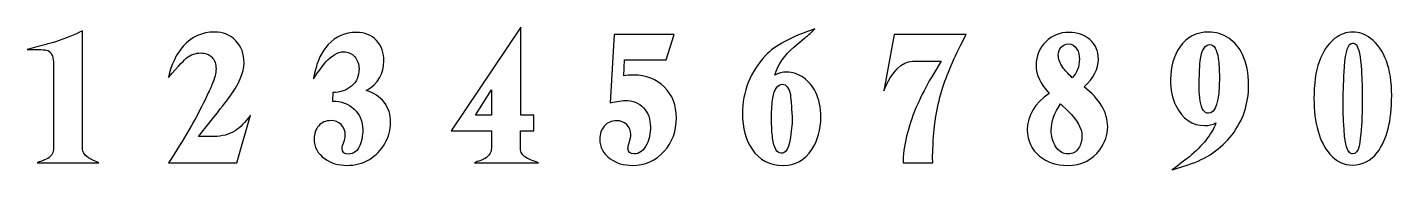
# Model space of a CAD drawing. Header units: centimetres. Extents: x -6.5 to 6.5, y -0.7 to 0.7.
import ezdxf

# ---------------------------------------------------------------- set-up
doc = ezdxf.new("R2010")
doc.units = ezdxf.units.CM
doc.header["$MEASUREMENT"] = 0
doc.layers.add('Layer 1', color=7, linetype='Continuous')

msp = doc.modelspace()

# ---------------------------------------------------------------- linework, layer by layer
at = {"layer": 'Layer 1'}
for points, knots in [([(-1.79566, -0.30697), (-1.79566, -0.30697), (-1.79722, -0.47291), (-1.79722, -0.47291), (-1.79722, -0.47291), (-1.79722, -0.51017), (-1.77873, -0.54065), (-1.74147, -0.56435), (-1.74147, -0.56435), (-1.72581, -0.57466), (-1.68742, -0.5899), (-1.62646, -0.61036), (-1.62646, -0.61036), (-1.62646, -0.61036), (-2.2358, -0.61036), (-2.2358, -0.61036), (-2.2358, -0.61036), (-2.22788, -0.60711), (-2.21378, -0.60189), (-2.19359, -0.59498), (-2.19359, -0.59498), (-2.19359, -0.59498), (-2.1833, -0.59173), (-2.1833, -0.59173), (-2.1833, -0.59173), (-2.1596, -0.58369), (-2.14266, -0.57635), (-2.1325, -0.56972), (-2.1325, -0.56972), (-2.09313, -0.54361), (-2.07337, -0.51073), (-2.07337, -0.47136), (-2.07337, -0.47136), (-2.07337, -0.47136), (-2.07337, -0.30697), (-2.07337, -0.30697), (-2.07337, -0.30697), (-2.07337, -0.30697), (-2.45619, -0.30697), (-2.45619, -0.30697), (-2.45619, -0.30697), (-2.45619, -0.30697), (-1.79397, 0.67658), (-1.79397, 0.67658), (-1.79397, 0.67658), (-1.79397, 0.67658), (-1.79397, -0.1588), (-1.79397, -0.1588), (-1.79397, -0.1588), (-1.79397, -0.1588), (-1.66866, -0.1588), (-1.66866, -0.1588), (-1.66866, -0.1588), (-1.66866, -0.1588), (-1.66866, -0.30697), (-1.66866, -0.30697), (-1.66866, -0.30697), (-1.66866, -0.30697), (-1.79566, -0.30697), (-1.79566, -0.30697)], [0, 0, 0, 0, 0.0625, 0.0625, 0.0625, 0.0625, 0.125, 0.125, 0.125, 0.125, 0.1875, 0.1875, 0.1875, 0.1875, 0.25, 0.25, 0.25, 0.25, 0.3125, 0.3125, 0.3125, 0.3125, 0.375, 0.375, 0.375, 0.375, 0.4375, 0.4375, 0.4375, 0.4375, 0.5, 0.5, 0.5, 0.5, 0.5625, 0.5625, 0.5625, 0.5625, 0.625, 0.625, 0.625, 0.625, 0.6875, 0.6875, 0.6875, 0.6875, 0.75, 0.75, 0.75, 0.75, 0.8125, 0.8125, 0.8125, 0.8125, 0.875, 0.875, 0.875, 0.875, 1, 1, 1, 1]), ([(0.70285, -0.63576), (0.57289, -0.63576), (0.47354, -0.58453), (0.40453, -0.48195), (0.40453, -0.48195), (0.34357, -0.39262), (0.31309, -0.2803), (0.31309, -0.14497), (0.31309, -0.14497), (0.31309, 0.06726), (0.38649, 0.25197), (0.53323, 0.40903), (0.53323, 0.40903), (0.62255, 0.50386), (0.7785, 0.58796), (1.00117, 0.66134), (1.00117, 0.66134), (0.95601, 0.6183), (0.9237, 0.58909), (0.90449, 0.57328), (0.90449, 0.57328), (0.90449, 0.57328), (0.80289, 0.48862), (0.80289, 0.48862), (0.80289, 0.48862), (0.71386, 0.41425), (0.65361, 0.32577), (0.622, 0.22305), (0.622, 0.22305), (0.65472, 0.24125), (0.69129, 0.25042), (0.73177, 0.25042), (0.73177, 0.25042), (0.79048, 0.25042), (0.84522, 0.23236), (0.89632, 0.19623), (0.89632, 0.19623), (0.9436, 0.16237), (0.98085, 0.11764), (1.00778, 0.06218), (1.00778, 0.06218), (1.04165, -0.00795), (1.05858, -0.08683), (1.05858, -0.17489), (1.05858, -0.17489), (1.05858, -0.29483), (1.0298, -0.39827), (0.97209, -0.48519), (0.97209, -0.48519), (0.90648, -0.58552), (0.81673, -0.63576), (0.70285, -0.63576)], [0, 0, 0, 0, 0.07142857, 0.07142857, 0.07142857, 0.07142857, 0.14285714, 0.14285714, 0.14285714, 0.14285714, 0.21428571, 0.21428571, 0.21428571, 0.21428571, 0.28571429, 0.28571429, 0.28571429, 0.28571429, 0.35714286, 0.35714286, 0.35714286, 0.35714286, 0.42857143, 0.42857143, 0.42857143, 0.42857143, 0.5, 0.5, 0.5, 0.5, 0.57142857, 0.57142857, 0.57142857, 0.57142857, 0.64285714, 0.64285714, 0.64285714, 0.64285714, 0.71428571, 0.71428571, 0.71428571, 0.71428571, 0.78571429, 0.78571429, 0.78571429, 0.78571429, 0.85714286, 0.85714286, 0.85714286, 0.85714286, 1, 1, 1, 1]), ([(-6.39306, -0.61036), (-6.36695, -0.60231), (-6.33295, -0.58891), (-6.29132, -0.56986), (-6.29132, -0.56986), (-6.25421, -0.54361), (-6.23558, -0.51087), (-6.23558, -0.4715), (-6.23558, -0.4715), (-6.23558, -0.4715), (-6.23558, 0.32422), (-6.23558, 0.32422), (-6.23558, 0.32422), (-6.23558, 0.38843), (-6.25195, 0.43118), (-6.28483, 0.45277), (-6.28483, 0.45277), (-6.29837, 0.46181), (-6.352, 0.46632), (-6.44569, 0.46632), (-6.44569, 0.46632), (-6.44569, 0.46632), (-6.48619, 0.46632), (-6.48619, 0.46632), (-6.48619, 0.46632), (-6.3551, 0.50033), (-6.26578, 0.5246), (-6.21822, 0.53913), (-6.21822, 0.53913), (-6.11959, 0.56976), (-6.03421, 0.60475), (-5.96182, 0.64412), (-5.96182, 0.64412), (-5.96182, 0.64412), (-5.96182, -0.46981), (-5.96182, -0.46981), (-5.96182, -0.46981), (-5.96182, -0.50593), (-5.94376, -0.53641), (-5.90764, -0.56111), (-5.90764, -0.56111), (-5.88972, -0.57353), (-5.85585, -0.59004), (-5.8059, -0.61036), (-5.8059, -0.61036), (-5.8059, -0.61036), (-6.39306, -0.61036), (-6.39306, -0.61036)], [0, 0, 0, 0, 0.07692308, 0.07692308, 0.07692308, 0.07692308, 0.15384615, 0.15384615, 0.15384615, 0.15384615, 0.23076923, 0.23076923, 0.23076923, 0.23076923, 0.30769231, 0.30769231, 0.30769231, 0.30769231, 0.38461538, 0.38461538, 0.38461538, 0.38461538, 0.46153846, 0.46153846, 0.46153846, 0.46153846, 0.53846154, 0.53846154, 0.53846154, 0.53846154, 0.61538462, 0.61538462, 0.61538462, 0.61538462, 0.69230769, 0.69230769, 0.69230769, 0.69230769, 0.76923077, 0.76923077, 0.76923077, 0.76923077, 0.84615385, 0.84615385, 0.84615385, 0.84615385, 1, 1, 1, 1]), ([(-4.49454, -0.61036), (-4.49454, -0.61036), (-5.1424, -0.61036), (-5.1424, -0.61036), (-5.1424, -0.61036), (-4.99648, -0.38726), (-4.88121, -0.18829), (-4.79654, -0.0136), (-4.79654, -0.0136), (-4.76521, 0.0516), (-4.74304, 0.09943), (-4.73034, 0.12991), (-4.73034, 0.12991), (-4.70452, 0.19412), (-4.69155, 0.24478), (-4.69155, 0.28217), (-4.69155, 0.28217), (-4.69155, 0.32704), (-4.70452, 0.36373), (-4.73034, 0.39196), (-4.73034, 0.39196), (-4.75659, 0.41891), (-4.79231, 0.43245), (-4.8376, 0.43245), (-4.8376, 0.43245), (-4.88502, 0.43245), (-4.93002, 0.41665), (-4.97278, 0.38504), (-4.97278, 0.38504), (-4.98519, 0.37615), (-5.0422, 0.31477), (-5.14394, 0.20089), (-5.14394, 0.20089), (-5.117, 0.32394), (-5.06943, 0.42342), (-5.00156, 0.49934), (-5.00156, 0.49934), (-4.9224, 0.58739), (-4.8239, 0.63142), (-4.70637, 0.63142), (-4.70637, 0.63142), (-4.62382, 0.63142), (-4.55609, 0.6039), (-4.50317, 0.54873), (-4.50317, 0.54873), (-4.45094, 0.49341), (-4.42485, 0.42399), (-4.42485, 0.34045), (-4.42485, 0.34045), (-4.42485, 0.24788), (-4.47409, 0.13443), (-4.57273, 0.00023), (-4.57273, 0.00023), (-4.57387, -0.00118), (-4.62014, -0.05988), (-4.71145, -0.17588), (-4.71145, -0.17588), (-4.71145, -0.17588), (-4.85776, -0.36059), (-4.85776, -0.36059), (-4.85776, -0.36059), (-4.85776, -0.36059), (-4.71158, -0.36059), (-4.71158, -0.36059), (-4.71158, -0.36059), (-4.63369, -0.36059), (-4.56651, -0.34253), (-4.50978, -0.30654), (-4.50978, -0.30654), (-4.46465, -0.27705), (-4.41538, -0.22738), (-4.36246, -0.15753), (-4.36246, -0.15753), (-4.36246, -0.15753), (-4.49454, -0.61036), (-4.49454, -0.61036)], [0, 0, 0, 0, 0.05, 0.05, 0.05, 0.05, 0.1, 0.1, 0.1, 0.1, 0.15, 0.15, 0.15, 0.15, 0.2, 0.2, 0.2, 0.2, 0.25, 0.25, 0.25, 0.25, 0.3, 0.3, 0.3, 0.3, 0.35, 0.35, 0.35, 0.35, 0.4, 0.4, 0.4, 0.4, 0.45, 0.45, 0.45, 0.45, 0.5, 0.5, 0.5, 0.5, 0.55, 0.55, 0.55, 0.55, 0.6, 0.6, 0.6, 0.6, 0.65, 0.65, 0.65, 0.65, 0.7, 0.7, 0.7, 0.7, 0.75, 0.75, 0.75, 0.75, 0.8, 0.8, 0.8, 0.8, 0.85, 0.85, 0.85, 0.85, 0.9, 0.9, 0.9, 0.9, 1, 1, 1, 1]), ([(-3.44751, -0.63576), (-3.52892, -0.63576), (-3.59948, -0.61445), (-3.65947, -0.57169), (-3.65947, -0.57169), (-3.72593, -0.52428), (-3.75921, -0.46148), (-3.75921, -0.38345), (-3.75921, -0.38345), (-3.75921, -0.33491), (-3.74456, -0.2937), (-3.71535, -0.25984), (-3.71535, -0.25984), (-3.68725, -0.22696), (-3.64944, -0.21059), (-3.60202, -0.21059), (-3.60202, -0.21059), (-3.56125, -0.21059), (-3.52781, -0.22301), (-3.50183, -0.2477), (-3.50183, -0.2477), (-3.476, -0.27395), (-3.46304, -0.30725), (-3.46304, -0.34761), (-3.46304, -0.34761), (-3.46304, -0.36228), (-3.46571, -0.37809), (-3.47121, -0.39516), (-3.47121, -0.39516), (-3.4859, -0.43919), (-3.49323, -0.46558), (-3.49323, -0.47447), (-3.49323, -0.47447), (-3.49323, -0.51045), (-3.47291, -0.52851), (-3.43256, -0.52851), (-3.43256, -0.52851), (-3.38401, -0.52851), (-3.34802, -0.501), (-3.32432, -0.44596), (-3.32432, -0.44596), (-3.30611, -0.40405), (-3.29709, -0.35495), (-3.29709, -0.2985), (-3.29709, -0.2985), (-3.29709, -0.21736), (-3.32419, -0.15132), (-3.3785, -0.10066), (-3.3785, -0.10066), (-3.43396, -0.05), (-3.50212, -0.02475), (-3.58311, -0.02475), (-3.58311, -0.02475), (-3.58311, -0.02475), (-3.58141, 0.0571), (-3.58141, 0.0571), (-3.58141, 0.0571), (-3.51029, 0.0571), (-3.45103, 0.07728), (-3.40348, 0.11764), (-3.40348, 0.11764), (-3.35607, 0.15729), (-3.33236, 0.2119), (-3.33236, 0.28175), (-3.33236, 0.28175), (-3.33236, 0.32648), (-3.34604, 0.36472), (-3.37329, 0.39633), (-3.37329, 0.39633), (-3.40039, 0.42794), (-3.43595, 0.44374), (-3.47997, 0.44374), (-3.47997, 0.44374), (-3.53302, 0.44374), (-3.58877, 0.41171), (-3.64745, 0.34751), (-3.64745, 0.34751), (-3.67344, 0.3183), (-3.71307, 0.26439), (-3.76628, 0.18565), (-3.76628, 0.18565), (-3.76403, 0.19694), (-3.76006, 0.21557), (-3.75429, 0.24139), (-3.75429, 0.24139), (-3.72945, 0.35527), (-3.68656, 0.44558), (-3.6256, 0.51218), (-3.6256, 0.51218), (-3.55448, 0.58979), (-3.46473, 0.6286), (-3.35636, 0.6286), (-3.35636, 0.6286), (-3.27831, 0.6286), (-3.21497, 0.60278), (-3.16641, 0.55099), (-3.16641, 0.55099), (-3.119, 0.49892), (-3.09529, 0.43415), (-3.09529, 0.3564), (-3.09529, 0.3564), (-3.09529, 0.23702), (-3.15117, 0.14332), (-3.26307, 0.07558), (-3.26307, 0.07558), (-3.19168, 0.05414), (-3.13509, 0.01688), (-3.09318, -0.03603), (-3.09318, -0.03603), (-3.05225, -0.09036), (-3.03179, -0.15414), (-3.03179, -0.22752), (-3.03179, -0.22752), (-3.03179, -0.29751), (-3.04987, -0.36426), (-3.08598, -0.42776), (-3.08598, -0.42776), (-3.12353, -0.49196), (-3.17276, -0.5422), (-3.23386, -0.57832), (-3.23386, -0.57832), (-3.29921, -0.61657), (-3.37046, -0.63576), (-3.44751, -0.63576)], [0, 0, 0, 0, 0.03125, 0.03125, 0.03125, 0.03125, 0.0625, 0.0625, 0.0625, 0.0625, 0.09375, 0.09375, 0.09375, 0.09375, 0.125, 0.125, 0.125, 0.125, 0.15625, 0.15625, 0.15625, 0.15625, 0.1875, 0.1875, 0.1875, 0.1875, 0.21875, 0.21875, 0.21875, 0.21875, 0.25, 0.25, 0.25, 0.25, 0.28125, 0.28125, 0.28125, 0.28125, 0.3125, 0.3125, 0.3125, 0.3125, 0.34375, 0.34375, 0.34375, 0.34375, 0.375, 0.375, 0.375, 0.375, 0.40625, 0.40625, 0.40625, 0.40625, 0.4375, 0.4375, 0.4375, 0.4375, 0.46875, 0.46875, 0.46875, 0.46875, 0.5, 0.5, 0.5, 0.5, 0.53125, 0.53125, 0.53125, 0.53125, 0.5625, 0.5625, 0.5625, 0.5625, 0.59375, 0.59375, 0.59375, 0.59375, 0.625, 0.625, 0.625, 0.625, 0.65625, 0.65625, 0.65625, 0.65625, 0.6875, 0.6875, 0.6875, 0.6875, 0.71875, 0.71875, 0.71875, 0.71875, 0.75, 0.75, 0.75, 0.75, 0.78125, 0.78125, 0.78125, 0.78125, 0.8125, 0.8125, 0.8125, 0.8125, 0.84375, 0.84375, 0.84375, 0.84375, 0.875, 0.875, 0.875, 0.875, 0.90625, 0.90625, 0.90625, 0.90625, 0.9375, 0.9375, 0.9375, 0.9375, 1, 1, 1, 1]), ([(-0.73563, -0.63576), (-0.81594, -0.63576), (-0.88549, -0.61445), (-0.94434, -0.57183), (-0.94434, -0.57183), (-1.01009, -0.52442), (-1.04284, -0.46247), (-1.04284, -0.38571), (-1.04284, -0.38571), (-1.04284, -0.33618), (-1.02816, -0.29441), (-0.99866, -0.26054), (-0.99866, -0.26054), (-0.97058, -0.2278), (-0.93219, -0.21144), (-0.88367, -0.21144), (-0.88367, -0.21144), (-0.84626, -0.21144), (-0.81395, -0.22385), (-0.78699, -0.24855), (-0.78699, -0.24855), (-0.76103, -0.27465), (-0.74804, -0.30626), (-0.74804, -0.34337), (-0.74804, -0.34337), (-0.74804, -0.35791), (-0.75384, -0.38486), (-0.76514, -0.42409), (-0.76514, -0.42409), (-0.77162, -0.44766), (-0.775, -0.46515), (-0.775, -0.47644), (-0.775, -0.47644), (-0.775, -0.51017), (-0.75582, -0.5271), (-0.71756, -0.5271), (-0.71756, -0.5271), (-0.66578, -0.5271), (-0.62514, -0.49563), (-0.59564, -0.4327), (-0.59564, -0.4327), (-0.57307, -0.38444), (-0.56178, -0.33039), (-0.56178, -0.27084), (-0.56178, -0.27084), (-0.56178, -0.19535), (-0.58323, -0.13453), (-0.62628, -0.08825), (-0.62628, -0.08825), (-0.67031, -0.0421), (-0.72958, -0.0191), (-0.80392, -0.0191), (-0.80392, -0.0191), (-0.82213, -0.0191), (-0.84583, -0.02206), (-0.87504, -0.02785), (-0.87504, -0.02785), (-0.90891, -0.03434), (-0.93206, -0.03843), (-0.94447, -0.0397), (-0.94447, -0.0397), (-0.94447, -0.0397), (-0.90722, 0.60743), (-0.90722, 0.60743), (-0.90722, 0.60743), (-0.90722, 0.60743), (-0.33558, 0.60743), (-0.33558, 0.60743), (-0.33558, 0.60743), (-0.33558, 0.60743), (-0.41051, 0.36613), (-0.41051, 0.36613), (-0.41051, 0.36613), (-0.41051, 0.36613), (-0.80718, 0.36613), (-0.80718, 0.36613), (-0.80718, 0.36613), (-0.80718, 0.36613), (-0.81594, 0.21557), (-0.81594, 0.21557), (-0.81594, 0.21557), (-0.78855, 0.21994), (-0.75736, 0.2222), (-0.72222, 0.2222), (-0.72222, 0.2222), (-0.60228, 0.2222), (-0.50449, 0.18452), (-0.42885, 0.10903), (-0.42885, 0.10903), (-0.35281, 0.03325), (-0.31484, -0.06454), (-0.31484, -0.18406), (-0.31484, -0.18406), (-0.31484, -0.30908), (-0.35336, -0.41464), (-0.43041, -0.50057), (-0.43041, -0.50057), (-0.50957, -0.59074), (-0.61131, -0.63576), (-0.73563, -0.63576)], [0, 0, 0, 0, 0.03846154, 0.03846154, 0.03846154, 0.03846154, 0.07692308, 0.07692308, 0.07692308, 0.07692308, 0.11538462, 0.11538462, 0.11538462, 0.11538462, 0.15384615, 0.15384615, 0.15384615, 0.15384615, 0.19230769, 0.19230769, 0.19230769, 0.19230769, 0.23076923, 0.23076923, 0.23076923, 0.23076923, 0.26923077, 0.26923077, 0.26923077, 0.26923077, 0.30769231, 0.30769231, 0.30769231, 0.30769231, 0.34615385, 0.34615385, 0.34615385, 0.34615385, 0.38461538, 0.38461538, 0.38461538, 0.38461538, 0.42307692, 0.42307692, 0.42307692, 0.42307692, 0.46153846, 0.46153846, 0.46153846, 0.46153846, 0.5, 0.5, 0.5, 0.5, 0.53846154, 0.53846154, 0.53846154, 0.53846154, 0.57692308, 0.57692308, 0.57692308, 0.57692308, 0.61538462, 0.61538462, 0.61538462, 0.61538462, 0.65384615, 0.65384615, 0.65384615, 0.65384615, 0.69230769, 0.69230769, 0.69230769, 0.69230769, 0.73076923, 0.73076923, 0.73076923, 0.73076923, 0.76923077, 0.76923077, 0.76923077, 0.76923077, 0.80769231, 0.80769231, 0.80769231, 0.80769231, 0.84615385, 0.84615385, 0.84615385, 0.84615385, 0.88461538, 0.88461538, 0.88461538, 0.88461538, 0.92307692, 0.92307692, 0.92307692, 0.92307692, 1, 1, 1, 1]), ([(2.12284, -0.61036), (2.12284, -0.61036), (1.83979, -0.61036), (1.83979, -0.61036), (1.83979, -0.61036), (1.83979, -0.61036), (1.83979, -0.558), (1.83979, -0.558), (1.83979, -0.558), (1.858, -0.38105), (1.90779, -0.20523), (1.98907, -0.03039), (1.98907, -0.03039), (2.0341, 0.06641), (2.07869, 0.15094), (2.12284, 0.22305), (2.12284, 0.22305), (2.12284, 0.22305), (2.20272, 0.35343), (2.20272, 0.35343), (2.20272, 0.35343), (2.20272, 0.35343), (1.93123, 0.35343), (1.93123, 0.35343), (1.93123, 0.35343), (1.8285, 0.35343), (1.73706, 0.25973), (1.65675, 0.0722), (1.65675, 0.0722), (1.65675, 0.0722), (1.75484, 0.60743), (1.75484, 0.60743), (1.75484, 0.60743), (1.75484, 0.60743), (2.43992, 0.60743), (2.43992, 0.60743), (2.43992, 0.60743), (2.3406, 0.42131), (2.2672, 0.25508), (2.21966, 0.1086), (2.21966, 0.1086), (2.1642, -0.06299), (2.133, -0.24234), (2.1261, -0.42945), (2.1261, -0.42945), (2.1261, -0.42945), (2.12115, -0.56125), (2.12115, -0.56125), (2.12115, -0.56125), (2.12115, -0.56125), (2.12284, -0.61036), (2.12284, -0.61036)], [0, 0, 0, 0, 0.07142857, 0.07142857, 0.07142857, 0.07142857, 0.14285714, 0.14285714, 0.14285714, 0.14285714, 0.21428571, 0.21428571, 0.21428571, 0.21428571, 0.28571429, 0.28571429, 0.28571429, 0.28571429, 0.35714286, 0.35714286, 0.35714286, 0.35714286, 0.42857143, 0.42857143, 0.42857143, 0.42857143, 0.5, 0.5, 0.5, 0.5, 0.57142857, 0.57142857, 0.57142857, 0.57142857, 0.64285714, 0.64285714, 0.64285714, 0.64285714, 0.71428571, 0.71428571, 0.71428571, 0.71428571, 0.78571429, 0.78571429, 0.78571429, 0.78571429, 0.85714286, 0.85714286, 0.85714286, 0.85714286, 1, 1, 1, 1]), ([(3.23015, 0.04793), (3.14662, 0.13612), (3.10485, 0.2253), (3.10485, 0.31576), (3.10485, 0.31576), (3.10485, 0.40367), (3.13519, 0.47803), (3.19615, 0.53885), (3.19615, 0.53885), (3.25598, 0.59868), (3.32993, 0.6286), (3.41782, 0.6286), (3.41782, 0.6286), (3.49587, 0.6286), (3.56205, 0.60546), (3.61623, 0.55917), (3.61623, 0.55917), (3.67042, 0.51289), (3.69751, 0.45136), (3.69751, 0.37488), (3.69751, 0.37488), (3.69751, 0.28217), (3.65222, 0.19426), (3.56149, 0.11072), (3.56149, 0.11072), (3.71093, -0.00668), (3.78557, -0.13368), (3.78557, -0.27042), (3.78557, -0.27042), (3.78557, -0.34591), (3.76072, -0.41802), (3.71106, -0.48688), (3.71106, -0.48688), (3.6388, -0.58609), (3.53665, -0.63576), (3.40457, -0.63576), (3.40457, -0.63576), (3.29958, -0.63576), (3.21097, -0.60641), (3.13871, -0.5477), (3.13871, -0.5477), (3.06069, -0.48463), (3.02158, -0.40165), (3.02158, -0.29892), (3.02158, -0.29892), (3.02158, -0.16247), (3.09117, -0.0469), (3.23015, 0.04793)], [0, 0, 0, 0, 0.07692308, 0.07692308, 0.07692308, 0.07692308, 0.15384615, 0.15384615, 0.15384615, 0.15384615, 0.23076923, 0.23076923, 0.23076923, 0.23076923, 0.30769231, 0.30769231, 0.30769231, 0.30769231, 0.38461538, 0.38461538, 0.38461538, 0.38461538, 0.46153846, 0.46153846, 0.46153846, 0.46153846, 0.53846154, 0.53846154, 0.53846154, 0.53846154, 0.61538462, 0.61538462, 0.61538462, 0.61538462, 0.69230769, 0.69230769, 0.69230769, 0.69230769, 0.76923077, 0.76923077, 0.76923077, 0.76923077, 0.84615385, 0.84615385, 0.84615385, 0.84615385, 1, 1, 1, 1]), ([(3.41248, 0.5191), (3.38438, 0.5191), (3.36139, 0.50894), (3.34331, 0.48848), (3.34331, 0.48848), (3.32553, 0.46844), (3.31651, 0.4436), (3.31651, 0.41411), (3.31651, 0.41411), (3.31651, 0.37573), (3.33104, 0.33565), (3.36012, 0.29374), (3.36012, 0.29374), (3.37718, 0.27004), (3.40681, 0.238), (3.44931, 0.1975), (3.44931, 0.1975), (3.49431, 0.24266), (3.51688, 0.30136), (3.51688, 0.37361), (3.51688, 0.37361), (3.51688, 0.41072), (3.50913, 0.4429), (3.49347, 0.46985), (3.49347, 0.46985), (3.47428, 0.50273), (3.44719, 0.5191), (3.41248, 0.5191)], [0, 0, 0, 0, 0.125, 0.125, 0.125, 0.125, 0.25, 0.25, 0.25, 0.25, 0.375, 0.375, 0.375, 0.375, 0.5, 0.5, 0.5, 0.5, 0.625, 0.625, 0.625, 0.625, 0.75, 0.75, 0.75, 0.75, 1, 1, 1, 1]), ([(4.8154, -0.23232), (4.78265, -0.24911), (4.74709, -0.25758), (4.70872, -0.25758), (4.70872, -0.25758), (4.58791, -0.25758), (4.49647, -0.19436), (4.43411, -0.06778), (4.43411, -0.06778), (4.40025, 0.00108), (4.38331, 0.08349), (4.38331, 0.17944), (4.38331, 0.17944), (4.38331, 0.30023), (4.41265, 0.40296), (4.4715, 0.48749), (4.4715, 0.48749), (4.53711, 0.58344), (4.62813, 0.63142), (4.74455, 0.63142), (4.74455, 0.63142), (4.81456, 0.63142), (4.87848, 0.61223), (4.93605, 0.57399), (4.93605, 0.57399), (4.99236, 0.53561), (5.0358, 0.48424), (5.06644, 0.41961), (5.06644, 0.41961), (5.10581, 0.33608), (5.12555, 0.23899), (5.12555, 0.1285), (5.12555, 0.1285), (5.12555, -0.05113), (5.07305, -0.20861), (4.96794, -0.34436), (4.96794, -0.34436), (4.86308, -0.47969), (4.72423, -0.57466), (4.55124, -0.62898), (4.55124, -0.62898), (4.55124, -0.62898), (4.40025, -0.67654), (4.40025, -0.67654), (4.40025, -0.67654), (4.48393, -0.61417), (4.53825, -0.57282), (4.56336, -0.55278), (4.56336, -0.55278), (4.68951, -0.44751), (4.77349, -0.34083), (4.8154, -0.23232)], [0, 0, 0, 0, 0.07142857, 0.07142857, 0.07142857, 0.07142857, 0.14285714, 0.14285714, 0.14285714, 0.14285714, 0.21428571, 0.21428571, 0.21428571, 0.21428571, 0.28571429, 0.28571429, 0.28571429, 0.28571429, 0.35714286, 0.35714286, 0.35714286, 0.35714286, 0.42857143, 0.42857143, 0.42857143, 0.42857143, 0.5, 0.5, 0.5, 0.5, 0.57142857, 0.57142857, 0.57142857, 0.57142857, 0.64285714, 0.64285714, 0.64285714, 0.64285714, 0.71428571, 0.71428571, 0.71428571, 0.71428571, 0.78571429, 0.78571429, 0.78571429, 0.78571429, 0.85714286, 0.85714286, 0.85714286, 0.85714286, 1, 1, 1, 1]), ([(6.11432, -0.63293), (6.03079, -0.63293), (5.95896, -0.5985), (5.89914, -0.5295), (5.89914, -0.5295), (5.84945, -0.4732), (5.81164, -0.39982), (5.78568, -0.30923), (5.78568, -0.30923), (5.7597, -0.21877), (5.74674, -0.1159), (5.74674, -0.00062), (5.74674, -0.00062), (5.74674, 0.27624), (5.81235, 0.46604), (5.94343, 0.56891), (5.94343, 0.56891), (5.99634, 0.61054), (6.05408, 0.63142), (6.11644, 0.63142), (6.11644, 0.63142), (6.17528, 0.63142), (6.23116, 0.6111), (6.28408, 0.5706), (6.28408, 0.5706), (6.41883, 0.46773), (6.48614, 0.28683), (6.48614, 0.02803), (6.48614, 0.02803), (6.48614, -0.21256), (6.44029, -0.39276), (6.34872, -0.51257), (6.34872, -0.51257), (6.28776, -0.59286), (6.20957, -0.63293), (6.11432, -0.63293)], [0, 0, 0, 0, 0.1, 0.1, 0.1, 0.1, 0.2, 0.2, 0.2, 0.2, 0.3, 0.3, 0.3, 0.3, 0.4, 0.4, 0.4, 0.4, 0.5, 0.5, 0.5, 0.5, 0.6, 0.6, 0.6, 0.6, 0.7, 0.7, 0.7, 0.7, 0.8, 0.8, 0.8, 0.8, 1, 1, 1, 1]), ([(6.11475, 0.52573), (6.07297, 0.52573), (6.04701, 0.4508), (6.03672, 0.3008), (6.03672, 0.3008), (6.02868, 0.18085), (6.02471, 0.07304), (6.02471, -0.02291), (6.02471, -0.02291), (6.02471, -0.30951), (6.04349, -0.47193), (6.08117, -0.51031), (6.08117, -0.51031), (6.09244, -0.5216), (6.10361, -0.52724), (6.11475, -0.52724), (6.11475, -0.52724), (6.14311, -0.52724), (6.16414, -0.50128), (6.17769, -0.44949), (6.17769, -0.44949), (6.17994, -0.44159), (6.18446, -0.40363), (6.19137, -0.3359), (6.19137, -0.3359), (6.20166, -0.23669), (6.20674, -0.12606), (6.20674, -0.00428), (6.20674, -0.00428), (6.20674, 0.09195), (6.20378, 0.18226), (6.19801, 0.26693), (6.19801, 0.26693), (6.18896, 0.40226), (6.17245, 0.48283), (6.14874, 0.5088), (6.14874, 0.5088), (6.13874, 0.52008), (6.12745, 0.52573), (6.11475, 0.52573)], [0, 0, 0, 0, 0.09090909, 0.09090909, 0.09090909, 0.09090909, 0.18181818, 0.18181818, 0.18181818, 0.18181818, 0.27272727, 0.27272727, 0.27272727, 0.27272727, 0.36363636, 0.36363636, 0.36363636, 0.36363636, 0.45454545, 0.45454545, 0.45454545, 0.45454545, 0.54545455, 0.54545455, 0.54545455, 0.54545455, 0.63636364, 0.63636364, 0.63636364, 0.63636364, 0.72727273, 0.72727273, 0.72727273, 0.72727273, 0.81818182, 0.81818182, 0.81818182, 0.81818182, 1, 1, 1, 1]), ([(4.75809, 0.51289), (4.71296, 0.51289), (4.68303, 0.46717), (4.66808, 0.37573), (4.66808, 0.37573), (4.66369, 0.34976), (4.66102, 0.31477), (4.65988, 0.27074), (4.65988, 0.27074), (4.65988, 0.27074), (4.65496, 0.13358), (4.65496, 0.13358), (4.65496, 0.13358), (4.65496, 0.12229), (4.65496, 0.111), (4.65496, 0.09957), (4.65496, 0.09957), (4.65496, 0.05555), (4.65819, 0.01434), (4.66483, -0.0239), (4.66483, -0.0239), (4.67838, -0.10165), (4.70433, -0.14046), (4.74285, -0.14046), (4.74285, -0.14046), (4.8127, -0.14046), (4.84758, -0.02714), (4.84758, 0.19962), (4.84758, 0.19962), (4.84758, 0.27512), (4.84419, 0.33495), (4.83726, 0.37897), (4.83726, 0.37897), (4.82371, 0.4683), (4.79733, 0.51289), (4.75809, 0.51289)], [0, 0, 0, 0, 0.1, 0.1, 0.1, 0.1, 0.2, 0.2, 0.2, 0.2, 0.3, 0.3, 0.3, 0.3, 0.4, 0.4, 0.4, 0.4, 0.5, 0.5, 0.5, 0.5, 0.6, 0.6, 0.6, 0.6, 0.7, 0.7, 0.7, 0.7, 0.8, 0.8, 0.8, 0.8, 1, 1, 1, 1]), ([(0.69452, 0.13471), (0.64824, 0.13471), (0.61734, 0.09082), (0.60168, 0.00291), (0.60168, 0.00291), (0.59363, -0.04111), (0.58969, -0.1032), (0.58969, -0.18335), (0.58969, -0.18335), (0.58969, -0.26463), (0.59308, -0.32898), (0.59998, -0.37625), (0.59998, -0.37625), (0.61353, -0.47207), (0.64049, -0.52005), (0.68097, -0.52005), (0.68097, -0.52005), (0.72275, -0.52005), (0.7504, -0.4811), (0.76394, -0.40321), (0.76394, -0.40321), (0.7785, -0.31416), (0.78583, -0.24544), (0.78583, -0.19704), (0.78583, -0.19704), (0.78583, -0.18787), (0.78583, -0.1794), (0.78583, -0.17136), (0.78583, -0.17136), (0.78583, -0.17136), (0.78088, -0.10193), (0.78088, -0.10193), (0.78088, -0.10193), (0.77977, -0.07724), (0.7758, -0.03095), (0.76889, 0.03678), (0.76889, 0.03678), (0.75437, 0.10211), (0.72952, 0.13471), (0.69452, 0.13471)], [0, 0, 0, 0, 0.09090909, 0.09090909, 0.09090909, 0.09090909, 0.18181818, 0.18181818, 0.18181818, 0.18181818, 0.27272727, 0.27272727, 0.27272727, 0.27272727, 0.36363636, 0.36363636, 0.36363636, 0.36363636, 0.45454545, 0.45454545, 0.45454545, 0.45454545, 0.54545455, 0.54545455, 0.54545455, 0.54545455, 0.63636364, 0.63636364, 0.63636364, 0.63636364, 0.72727273, 0.72727273, 0.72727273, 0.72727273, 0.81818182, 0.81818182, 0.81818182, 0.81818182, 1, 1, 1, 1]), ([(-2.07337, 0.08377), (-2.07337, 0.08377), (-2.22378, -0.1588), (-2.22378, -0.1588), (-2.22378, -0.1588), (-2.22378, -0.1588), (-2.07337, -0.1588), (-2.07337, -0.1588), (-2.07337, -0.1588), (-2.07337, -0.1588), (-2.07337, 0.08377), (-2.07337, 0.08377)], [0, 0, 0, 0, 0.25, 0.25, 0.25, 0.25, 0.5, 0.5, 0.5, 0.5, 1, 1, 1, 1]), ([(3.3381, -0.04972), (3.27854, -0.13439), (3.24878, -0.21849), (3.24878, -0.30231), (3.24878, -0.30231), (3.24878, -0.35622), (3.26177, -0.40532), (3.28759, -0.44935), (3.28759, -0.44935), (3.31807, -0.50114), (3.35855, -0.5271), (3.40909, -0.5271), (3.40909, -0.5271), (3.45198, -0.5271), (3.48529, -0.50847), (3.50884, -0.47136), (3.50884, -0.47136), (3.53, -0.43848), (3.54059, -0.39968), (3.54059, -0.3548), (3.54059, -0.3548), (3.54059, -0.2834), (3.49728, -0.20537), (3.41078, -0.12084), (3.41078, -0.12084), (3.41078, -0.12084), (3.3381, -0.04972), (3.3381, -0.04972)], [0, 0, 0, 0, 0.125, 0.125, 0.125, 0.125, 0.25, 0.25, 0.25, 0.25, 0.375, 0.375, 0.375, 0.375, 0.5, 0.5, 0.5, 0.5, 0.625, 0.625, 0.625, 0.625, 0.75, 0.75, 0.75, 0.75, 1, 1, 1, 1])]:
    msp.add_open_spline(points, degree=3, knots=knots, dxfattribs=at)

doc.saveas('drawing.dxf')
